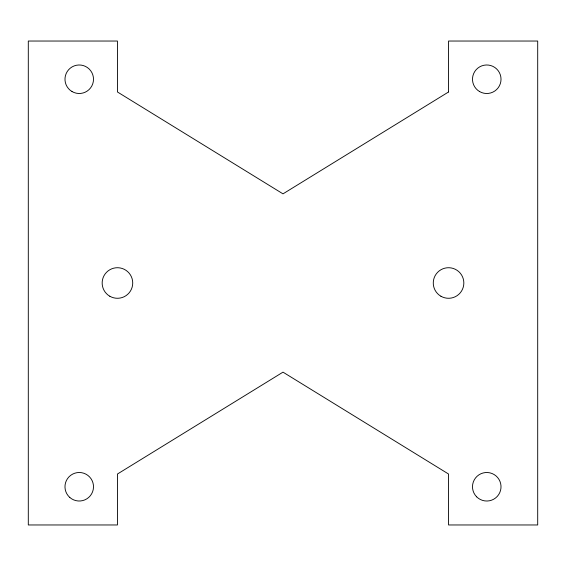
<?xml version="1.0" encoding="UTF-8"?>
<svg xmlns="http://www.w3.org/2000/svg" width="566" height="566" viewBox="0 0 566 566"><rect width="100%" height="100%" fill="white"/><g stroke="black" fill="none" stroke-linecap="round" stroke-linejoin="round"><path stroke-width="0.85" d="M448.555 91.975L283 193.855L117.445 91.975L117.445 41.035L28.3 41.035L28.3 524.965L117.445 524.965L117.445 474.025L283 372.145L448.555 474.025L448.555 524.965L537.7 524.965L537.7 41.035L448.555 41.035L448.555 91.975M109.804 296.237A15.282 15.282 0 0 0 132.727 283A15.282 15.282 0 0 0 109.804 269.763A15.282 15.282 0 0 0 109.804 296.237M440.914 296.237A15.282 15.282 0 0 0 463.837 283A15.282 15.282 0 0 0 440.914 269.763A15.282 15.282 0 0 0 440.914 296.237M72.002 91.529A14.263 14.263 0 0 0 93.503 79.36A14.263 14.263 0 0 0 72.215 66.83A14.263 14.263 0 0 0 72.002 91.529M69.774 497.429A14.263 14.263 0 0 0 93.213 489.618A14.263 14.263 0 0 0 74.726 473.226A14.263 14.263 0 0 0 69.774 497.429M476.671 496.849A14.263 14.263 0 0 0 500.535 490.453A14.263 14.263 0 0 0 483.067 472.985A14.263 14.263 0 0 0 476.671 496.849M479.628 91.593A14.263 14.263 0 0 0 501.023 79.24A14.263 14.263 0 0 0 479.628 66.887A14.263 14.263 0 0 0 479.628 91.593"/></g></svg>
